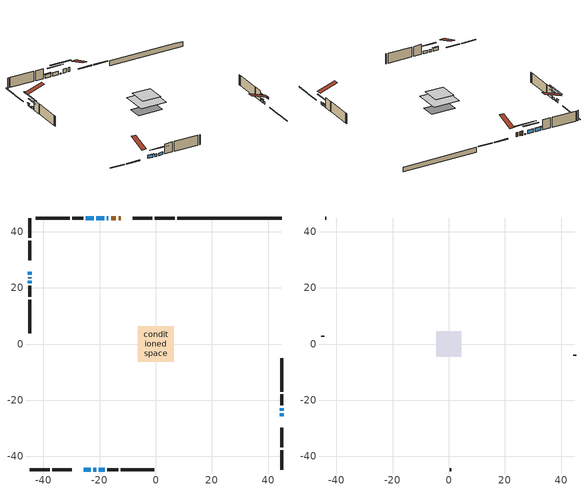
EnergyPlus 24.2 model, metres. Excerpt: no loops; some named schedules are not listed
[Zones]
conditioned space
 floor adiabatic (AdiabaticFloorConstruction): -6.35,-6.35 -6.35,6.35 6.35,6.35 6.35,-6.35 z3.05
 floor foundation (Slab1 construction): -5.93,-3.37 -5.93,3.37 5.93,3.37 5.93,-3.37 z-1.68
 wall outside (RimJoist1 construction): 6.78,44.89 -0.31,44.89 / -44.89,-44.89 -37.81,-44.89 / -44.89,44.89 -44.89,37.81 / 44.89,-44.89 44.89,-37.81 z0.61:0.91
 wall outside (RimJoist2 construction): -1.24,44.89 -8.21,44.89 / -36.88,-44.89 -29.9,-44.89 / -44.89,36.88 -44.89,29.9 / 44.89,-36.88 44.89,-29.9 z0.61:0.91
 wall outside (AdiabaticWallConstruction 1): -12.39,44.89 -13.25,44.89 / -14.17,44.89 -15.91,44.89 z0.61:2.64
 wall outside (AdiabaticWallConstruction): 44.89,-25.73 44.89,-24.74 / -44.89,25.73 -44.89,24.74 / -44.89,22.59 -44.89,21.6 / 44.89,-23.81 44.89,-22.82 z0.61:1.77; -25.73,-44.89 -23.19,-44.89 z0.61:2.09; -16.84,44.89 -17.43,44.89 z0.61:0.95; -44.89,23.82 -44.89,23.51 z0.61:0.96; -18.35,44.89 -21.18,44.89 / -22.11,44.89 -24.93,44.89 z0.61:2.26; -22.26,-44.89 -21.23,-44.89 / -20.3,-44.89 -18.23,-44.89 z0.61:1.82
 wall outside (Wall1 construction): -25.86,44.89 -29.77,44.89 / -17.3,-44.89 -13.38,-44.89 / -44.89,20.67 -44.89,16.76 / 44.89,-21.9 44.89,-17.98 z0.61:5.49
 wall outside (Wall2 construction): -30.7,44.89 -42.67,44.89 / -12.45,-44.89 -0.49,-44.89 / -44.89,15.83 -44.89,3.86 / 44.89,-17.05 44.89,-5.08 z0.61:5.49
 wall foundation (FoundationWall1 construction): 7.71,44.89,-1.68 7.71,44.89,0.61 41.18,44.89,0.61 41.18,44.89,0.53 44.89,44.89,0.53 44.89,44.89,-1.68
 window (WindowConstruction): 44.89,-25.73 44.89,-24.74 z0.61:1.77
 window (WindowConstruction 7): -25.73,-44.89 -23.19,-44.89 z0.61:2.09
 window (WindowConstruction 8): -44.89,25.73 -44.89,24.74 z0.61:1.77
 window (WindowConstruction 9): -16.84,44.89 -17.43,44.89 z0.61:0.95
 window (WindowConstruction 10): -44.89,23.81 -44.89,23.52 z0.61:0.95
 window (WindowConstruction 1): -18.36,44.89 -21.18,44.89 z0.61:2.26
 window (WindowConstruction 2): -22.26,-44.89 -21.23,-44.89 z0.61:1.82
 window (WindowConstruction 3): -20.3,-44.89 -18.23,-44.89 z0.61:1.82
 window (WindowConstruction 4): -44.89,22.59 -44.89,21.6 z0.61:1.77
 window (WindowConstruction 5): 44.89,-23.81 44.89,-22.82 z0.61:1.77
 window (WindowConstruction 6): -22.11,44.89 -24.93,44.89 z0.61:2.26
 door (Door): -12.39,44.89 -13.25,44.89 z0.61:2.64
 door (Door 1): -14.17,44.89 -15.91,44.89 z0.61:2.64
 ceiling adiabatic (AdiabaticFloorConstruction): 6.35,-6.35 6.35,6.35 -6.35,6.35 -6.35,-6.35 z3.05
attic - vented
 floor to conditioned space (Floor1 construction Reversed): -4.51,-4.51 -4.51,4.51 4.51,4.51 4.51,-4.51 z5.49
 wall outside (Wall3 construction): -43.6,44.89 -43.96,44.89 / 0.44,-44.89 0.81,-44.89 / -44.89,2.93 -44.89,2.57 / 44.89,-4.16 44.89,-3.79 z0.61:5.49
 roof outside (Roof1 construction): -11.46,44.89,5.49 -11.46,36.1,8.42 -9.14,36.1,8.42 -9.14,44.89,5.49; -26.66,-44.89,5.49 -26.66,-36.1,8.42 -28.97,-36.1,8.42 -28.97,-44.89,5.49; -44.89,26.66,5.49 -36.1,26.66,8.42 -36.1,28.97,8.42 -44.89,28.97,5.49; 44.89,-26.66,5.49 36.1,-26.66,8.42 36.1,-28.97,8.42 44.89,-28.97,5.49
shading: 44.89,-22.1 44.89,-28.37 45.31,-28.37 45.31,-22.1 z4.4; -22.99,-44.89 -25.93,-44.89 -25.93,-45.31 -22.99,-45.31 z2.29; -44.89,24.54 -44.89,25.93 -45.31,25.93 -45.31,24.54 z1.97; -22.51,44.89 -11.76,44.89 -11.76,45.31 -22.51,45.31 z6.03; -44.89,18.44 -44.89,28.89 -45.31,28.89 -45.31,18.44 z6.03; -23.82,44.89 -15.72,44.89 -15.72,45.31 -23.82,45.31 z4.9; -18.59,-44.89 -24.9,-44.89 -24.9,-45.31 -18.59,-45.31 z4.46; -15.59,-44.89 -22.94,-44.89 -22.94,-45.31 -15.59,-45.31 z4.46; -44.89,18.96 -44.89,25.23 -45.31,25.23 -45.31,18.96 z4.4; 44.89,-22.62 44.89,-24.01 45.31,-24.01 45.31,-22.62 z1.97; -25.13,44.89 -21.91,44.89 -21.91,45.31 -25.13,45.31 z2.46
[Building]
Building 1: Terrain=Suburbs
[Site:Location]
Toronto City Centre_ON: Latitude {deg}=43.63; Longitude {deg}=-79.39; Time Zone {hr}=-5; Elevation {m}=77; Keep Site Location Information=Yes
[Site:GroundTemperature:Shallow]
5.01852, 3.26908, 3.12898, 3.95918, 7.29196, 10.6092, 13.4851, 15.3069, 15.4617, 13.9799, 11.1774, 7.9619
[Site:WaterMainsTemperature]
Calculation Method=Schedule; Temperature Schedule=mains temperature schedule
[Material] Roughness=Rough; Thermal Absorptance=0.9
Name | Thickness {m} | Conductivity {W/m-K} | Density {kg/m3} | Specific Heat {J/kg-K} | Solar Absorptance | Visible Absorptance
asphalt or fiberglass shingles | 0.00635 | 0.162714 | 1121.4 | 1465.45 | 0.4 | 0.4
ceiling loosefill ins | 0.169333 | 0.0480833 | 16.02 | 1046.75 | 0.7 | 0.7
ceiling stud and cavity | 0.1397 | 0.157415 | 65.682 | 1177.47 | 0.7 | 0.7
concrete 4.0 in. | 0.1016 | 1.803125 | 2242.8 | 837.4 | 0.7 | 0.7
concrete 8.0 in. | 0.2032 | 1.803125 | 2242.8 | 837.4 | 0.7 | 0.7
door material | 0.04445 | 0.053851 | 512.64 | 1214.23 | 0.7 | 0.7
door material 1 | 0.04445 | 0.0451087 | 512.64 | 1214.23 | 0.7 | 0.7
exterior vertical ins | 0.0439632 | 0.029427 | 32.04 | 1214.23 | 0.7 | 0.7
floor covering | 0.0127 | 0.0433444 | 54.468 | 1339.84 | 0.6 | 0.6
floor rigid ins; wall rigid ins | 0.512978 | 0.029427 | 32.04 | 1214.23 | 0.7 | 0.7
floor stud and cavity | 0.1397 | 1.75129 | 37.0049 | 1207.88 | 0.7 | 0.7
furniture material conditioned space 1 | 0.1524 | 0.115458 | 640.8 | 1214.23 | 0.6 | 0.6
gypsum board | 0.0127 | 0.160291 | 801 | 837.4 | 0.6 | 0.6
gypsum board 1 | 0.0127 | 0.160291 | 801 | 837.4 | 0.7 | 0.7
osb sheathing 0.5 in. | 0.0127 | 0.115458 | 512.64 | 1214.23 | 0.7 | 0.7
osb sheathing 0.75 in. | 0.01905 | 0.115458 | 512.64 | 1214.23 | 0.7 | 0.7
osb sheathing 2.0 in. | 0.0508 | 0.115458 | 512.64 | 1214.23 | 0.7 | 0.7
rim joist rigid ins | 0.051816 | 0.029427 | 32.04 | 1214.23 | 0.7 | 0.7
rim joist stud and cavity | 0.0508 | 0.0451784 | 125.044 | 1163.47 | 0.6 | 0.6
rim joist stud and cavity 1 | 0.0508 | 0.0348186 | 125.044 | 1163.47 | 0.6 | 0.6
wall stud and cavity | 0.1397 | 0.0819611 | 139.0536 | 1170.24 | 0.7 | 0.7
wall stud and cavity 1 | 0.1397 | 0.0800588 | 139.0536 | 1170.24 | 0.7 | 0.7
wall stud and cavity 2 | 0.0889 | 6.9971 | 50.32683 | 1063.81 | 0.6 | 0.6
wall stud and cavity 3 | 0.0889 | 0.380278 | 52.3479 | 1209.89 | 0.7 | 0.7
wall stud and cavity 4 | 0.0889 | 0.391764 | 83.0341 | 1211.67 | 0.7 | 0.7
wood siding | 0.0254 | 0.102417 | 544.68 | 1172.36 | 0.4 | 0.4
wood siding 1 | 0.00254 | 0.102417 | 544.68 | 1172.36 | 0.4 | 0.4
wood siding 2; wood siding 3; wood siding 4 | 0.0254 | 0.102417 | 544.68 | 1172.36 | 0.7 | 0.7
[WindowMaterial:SimpleGlazingSystem]
Name | U-Factor {W/m2-K} | Solar Heat Gain Coefficient
WindowMaterial | 2.93382 | 0.65
WindowMaterial 1 | 2.10029 | 0.64
WindowMaterial 2 | 2.92871 | 0.66
WindowMaterial 3 | 2.17581 | 0.61
WindowMaterial 4 | 2.12414 | 0.63
WindowMaterial 5 | 5.76317 | 0.53
[Construction]
AdiabaticFloorConstruction: floor stud and cavity, floor rigid ins, osb sheathing 0.75 in., floor covering
AdiabaticWallConstruction: wood siding 3, wall rigid ins, wall stud and cavity 3, gypsum board
AdiabaticWallConstruction 1: wood siding 4, wall rigid ins, wall stud and cavity 3, gypsum board
Door: door material
Door 1: door material 1
Floor1 construction Reversed: gypsum board, ceiling stud and cavity, ceiling loosefill ins
FoundationWall1 construction: concrete 8.0 in., gypsum board 1
furniture construction conditioned space 1: furniture material conditioned space 1
PartitionWallConstruction: gypsum board, wall stud and cavity 4, gypsum board
RimJoist1 construction: wood siding 2, osb sheathing 2.0 in., rim joist stud and cavity
RimJoist2 construction: wood siding 2, rim joist rigid ins, osb sheathing 2.0 in., rim joist stud and cavity 1
Roof1 construction: asphalt or fiberglass shingles
Slab1 construction: concrete 4.0 in.
Wall1 construction: wood siding, osb sheathing 0.5 in., wall stud and cavity, gypsum board
Wall2 construction: wood siding, osb sheathing 0.5 in., wall stud and cavity 1, gypsum board
Wall3 construction: wood siding 1, wall stud and cavity 2
WindowConstruction; WindowConstruction 4; WindowConstruction 5; WindowConstruction 8: WindowMaterial
WindowConstruction 1; WindowConstruction 6: WindowMaterial 1
WindowConstruction 10; WindowConstruction 9: WindowMaterial 5
WindowConstruction 2: WindowMaterial 2
WindowConstruction 3: WindowMaterial 3
WindowConstruction 7: WindowMaterial 4
[Zone] Multiplier=1; Part of Total Floor Area=Yes
Name | Volume {m3}
attic - vented | 38.7637
conditioned space | 619.6
[Space]
Name | Zone | Volume {m3}
attic - vented 1 | attic - vented | 38.7637
conditioned space 1 | conditioned space | 619.6
[ZoneInfiltration:EffectiveLeakageArea]
infil attic - vented 1: Zone or Space=attic - vented 1; Schedule=Always On Discrete; Effective Air Leakage Area {cm2}=3430.74; Stack Coefficient=0.000542917; Wind Coefficient=1.5743e-05
[ZoneMixing]
whole house fan mix: Zone or Space=attic - vented; Schedule=Always On Continuous; Design Flow Rate Calculation Method=Flow/Zone; Design Flow Rate {m3/s}=0; Source Zone or Space=conditioned space
[SurfaceProperty:ExposedFoundationPerimeter]
Slab1: Exposed Perimeter Calculation Method=TotalExposedPerimeter; Total Exposed Perimeter {m}=37.187
[InternalMass] Zone or ZoneList=conditioned space; Space or SpaceList=conditioned space 1
Name | Construction | Surface Area {m2}
furniture mass conditioned space 1 | furniture construction conditioned space 1 | 96.4003
partition wall mass | PartitionWallConstruction | 241.001
[Lights]
interior lighting: Zone or ZoneList or Space or SpaceList=conditioned space 1; Schedule=interior lighting schedule; Design Level Calculation Method=LightingLevel; Lighting Level {W}=343.2; Return Air Fraction=0; Fraction Radiant=0.6; Fraction Visible=0.2; Fraction Replaceable=1
[People]
occupants: Zone or ZoneList or Space or SpaceList=conditioned space 1; Number of People Schedule=occupants schedule; Number of People Calculation Method=People; Number of People=3; Fraction Radiant=0.314171; Sensible Heat Fraction=0.56303; Activity Level Schedule=occupants activity schedule; Carbon Dioxide Generation Rate {m3/s-W}=0; Enable ASHRAE 55 Comfort Warnings=No; Mean Radiant Temperature Calculation Type=EnclosureAveraged
[ElectricEquipment] Zone or ZoneList or Space or SpaceList=conditioned space 1; Design Level Calculation Method=EquipmentLevel
Name | Schedule | Design Level {W} | Fraction Latent | Fraction Radiant | Fraction Lost
clothes dryer | clothes dryer schedule | 140.772 | 0.015 | 0.081 | 0.85
clothes washer | clothes washer schedule | 32.1985 | 0.03 | 0.162 | 0.7
cooking range | cooking range schedule | 215.147 | 0.08 | 0.432 | 0.2
dishwasher | dishwasher schedule | 66.8632 | 0.3 | 0.18 | 0.4
fridge | fridge schedule | 72.9452 | 0 | 0.6 | 0
mech vent house fan | mech vent house fan schedule | 0 | 0 | 0 | 1
mech vent house fan cfis | mech vent house fan cfis schedule | 0 | 0 | 0 | 0
misc plug loads | misc plug loads schedule | 494.7 | 0.045 | 0.513 | 0.1
whole house fan | Always On Discrete | 0 | 0 | 0 | 1
[OtherEquipment] Zone or ZoneList or Space or SpaceList=conditioned space 1; Design Level Calculation Method=EquipmentLevel
Name | Fuel Type | Schedule | Design Level {W} | Fraction Latent | Fraction Radiant | Fraction Lost
clothes dryer 1 | Electricity | clothes dryer schedule | 0 | 0.015 | 0.081 | 0.85
cooking range 1 | Electricity | cooking range schedule | 0 | 0.08 | 0.432 | 0.2
general water use latent | None | general water use schedule | 62.594 | 1 | 0 | 0
general water use sensible | None | general water use schedule | -61.6891 | 0 | 0.6 | 0
mech vent house fan latent load | None | Always On Discrete | 0 | 1 | 0 | 0
mech vent house fan sensible load | None | Always On Discrete | 0 | 0 | 0 | 0
water heater energy adjustment1 | NaturalGas | Always On Discrete | 0.01 | 0 | 0 | 1
[ZoneInfiltration:DesignFlowRate] Zone or ZoneList or Space or SpaceList=conditioned space 1; Schedule=Always On Discrete; Design Flow Rate Calculation Method=Flow/Zone; Design Flow Rate {m3/s}=0
infil flow; natural vent flow; whole house fan flow
[AvailabilityManager:Scheduled]
central ac and furnace airloop Availability Manager: Schedule=Always On Discrete
[Foundation:Kiva]
Foundation Kiva 1: Initial Indoor Air Temperature {C}=18; Wall Height Above Grade {m}=0.609996; Wall Depth Below Slab {m}=0.2032; Custom Block Material Name 1=exterior vertical ins; Custom Block Depth 1 {m}=2.28999; Custom Block X Position 1 {m}=0.2159; Custom Block Z Position 1 {m}=0
[Foundation:Kiva:Settings]
Soil Conductivity {W/m-K}=0.849921; Soil Density {kg/m3}=1842.3; Soil Specific Heat {J/kg-K}=418.7; Ground Solar Absorptivity=0.9; Ground Thermal Absorptivity=0.9; Ground Surface Roughness {m}=0.03; Far-Field Width {m}=40; Deep-Ground Boundary Condition=ZeroFlux; Deep-Ground Depth {m}=40; Minimum Cell Dimension {m}=0.2; Maximum Cell Growth Coefficient=3; Simulation Timestep=Timestep
[Exterior:Lights]
exterior lighting: Schedule=exterior lighting schedule; Design Level {W}=75.6
[EnergyManagementSystem:GlobalVariable]
central_ac_and_furnace_airloop_Fan_RTF
infil_program_Qfan
infil_program_Qinf
natural_vent_program_Qnv
natural_vent_program_Qwhf
[EnergyManagementSystem:Sensor]
Name | Output:Variable or Output:Meter Index Key | Output:Variable or Output:Meter
airflow_gain | infil flow | Infiltration Sensible Heat Gain Energy
airflow_gain_1 | natural vent flow | Infiltration Sensible Heat Gain Energy
airflow_gain_2 | whole house fan flow | Infiltration Sensible Heat Gain Energy
airflow_loss | infil flow | Infiltration Sensible Heat Loss Energy
airflow_loss_1 | natural vent flow | Infiltration Sensible Heat Loss Energy
airflow_loss_2 | whole house fan flow | Infiltration Sensible Heat Loss Energy
clg_load_cond |  | Cooling:EnergyTransfer:Zone:CONDITIONED SPACE
clg_sp_s; clg_sp_s_1 | cooling setpoint | Schedule Value
clothes_dryer_exhaust_0_sch_s | clothes dryer exhaust 0 schedule | Schedule Value
cool_season | cooling season schedule | Schedule Value
htg_load_cond |  | Heating:EnergyTransfer:Zone:CONDITIONED SPACE
htg_sp_s; htg_sp_s_1 | heating setpoint | Schedule Value
ig_ee_conv | clothes dryer | Electric Equipment Convective Heating Energy
ig_ee_conv_2 | cooking range | Electric Equipment Convective Heating Energy
ig_ee_conv_4 | fridge | Electric Equipment Convective Heating Energy
ig_ee_conv_5 | misc plug loads | Electric Equipment Convective Heating Energy
ig_ee_conv_6 | whole house fan | Electric Equipment Convective Heating Energy
ig_ee_rad | clothes dryer | Electric Equipment Radiant Heating Energy
ig_ee_rad_2 | cooking range | Electric Equipment Radiant Heating Energy
ig_ee_rad_4 | fridge | Electric Equipment Radiant Heating Energy
ig_ee_rad_5 | misc plug loads | Electric Equipment Radiant Heating Energy
ig_ee_rad_6 | whole house fan | Electric Equipment Radiant Heating Energy
ig_lgt_conv | interior lighting | Lights Convective Heating Energy
ig_lgt_rad | interior lighting | Lights Radiant Heating Energy
ig_lgt_vis | interior lighting | Lights Visible Radiation Heating Energy
ig_oe_conv | clothes dryer 1 | Other Equipment Convective Heating Energy
ig_oe_conv_1 | cooking range 1 | Other Equipment Convective Heating Energy
ig_oe_conv_2 | general water use latent | Other Equipment Convective Heating Energy
ig_oe_conv_3 | general water use sensible | Other Equipment Convective Heating Energy
ig_oe_conv_4 | water heater energy adjustment1 | Other Equipment Convective Heating Energy
ig_oe_rad | clothes dryer 1 | Other Equipment Radiant Heating Energy
ig_oe_rad_1 | cooking range 1 | Other Equipment Radiant Heating Energy
ig_oe_rad_2 | general water use latent | Other Equipment Radiant Heating Energy
ig_oe_rad_3 | general water use sensible | Other Equipment Radiant Heating Energy
ig_oe_rad_4 | water heater energy adjustment1 | Other Equipment Radiant Heating Energy
ig_ppl_conv | occupants | People Convective Heating Energy
ig_ppl_rad | occupants | People Radiant Heating Energy
im_conv | furniture mass conditioned space 1 | Surface Inside Face Convection Heat Gain Energy
im_conv_1 | partition wall mass | Surface Inside Face Convection Heat Gain Energy
im_ig | furniture mass conditioned space 1 | Surface Inside Face Internal Gains Radiation Heat Gain Energy
im_ig_1 | partition wall mass | Surface Inside Face Internal Gains Radiation Heat Gain Energy
im_lgt | furniture mass conditioned space 1 | Surface Inside Face Lights Radiation Heat Gain Energy
im_lgt_1 | partition wall mass | Surface Inside Face Lights Radiation Heat Gain Energy
im_sol | furniture mass conditioned space 1 | Surface Inside Face Solar Radiation Heat Gain Energy
im_sol_1 | partition wall mass | Surface Inside Face Solar Radiation Heat Gain Energy
im_surf | furniture mass conditioned space 1 | Surface Inside Face Net Surface Thermal Radiation Heat Gain Energy
im_surf_1 | partition wall mass | Surface Inside Face Net Surface Thermal Radiation Heat Gain Energy
mv_conv | mech vent house fan | Electric Equipment Convective Heating Energy
mv_conv_1 | mech vent house fan cfis | Electric Equipment Convective Heating Energy
mv_conv_2 | mech vent house fan latent load | Other Equipment Convective Heating Energy
mv_conv_3 | mech vent house fan sensible load | Other Equipment Convective Heating Energy
mv_rad | mech vent house fan | Electric Equipment Radiant Heating Energy
mv_rad_1 | mech vent house fan cfis | Electric Equipment Radiant Heating Energy
mv_rad_2 | mech vent house fan latent load | Other Equipment Radiant Heating Energy
mv_rad_3 | mech vent house fan sensible load | Other Equipment Radiant Heating Energy
natural_vent_s | natural vent schedule | Schedule Value
out_pb_s |  | Site Outdoor Air Barometric Pressure
out_wt_s |  | Site Outdoor Air Humidity Ratio
site_vw_s |  | Site Wind Speed
ss_back_out | Window1 | Surface Window Shortwave from Zone Back Out Window Heat Transfer Rate
ss_back_out_1 | Window11 | Surface Window Shortwave from Zone Back Out Window Heat Transfer Rate
ss_back_out_10 | Window9 | Surface Window Shortwave from Zone Back Out Window Heat Transfer Rate
ss_back_out_2 | Window13 | Surface Window Shortwave from Zone Back Out Window Heat Transfer Rate
ss_back_out_3 | Window14 | Surface Window Shortwave from Zone Back Out Window Heat Transfer Rate
ss_back_out_4 | Window16 | Surface Window Shortwave from Zone Back Out Window Heat Transfer Rate
ss_back_out_5 | Window2 | Surface Window Shortwave from Zone Back Out Window Heat Transfer Rate
ss_back_out_6 | Window4 | Surface Window Shortwave from Zone Back Out Window Heat Transfer Rate
ss_back_out_7 | Window5 | Surface Window Shortwave from Zone Back Out Window Heat Transfer Rate
ss_back_out_8 | Window7 | Surface Window Shortwave from Zone Back Out Window Heat Transfer Rate
ss_back_out_9 | Window8 | Surface Window Shortwave from Zone Back Out Window Heat Transfer Rate
ss_conv | Door1 | Surface Inside Face Convection Heat Gain Energy
ss_conv_1 | Door2 | Surface Inside Face Convection Heat Gain Energy
ss_conv_10 | Window7 | Surface Inside Face Convection Heat Gain Energy
ss_conv_11 | Window8 | Surface Inside Face Convection Heat Gain Energy
ss_conv_12 | Window9 | Surface Inside Face Convection Heat Gain Energy
ss_conv_2 | Window1 | Surface Inside Face Convection Heat Gain Energy
ss_conv_3 | Window11 | Surface Inside Face Convection Heat Gain Energy
ss_conv_4 | Window13 | Surface Inside Face Convection Heat Gain Energy
ss_conv_5 | Window14 | Surface Inside Face Convection Heat Gain Energy
ss_conv_6 | Window16 | Surface Inside Face Convection Heat Gain Energy
ss_conv_7 | Window2 | Surface Inside Face Convection Heat Gain Energy
ss_conv_8 | Window4 | Surface Inside Face Convection Heat Gain Energy
ss_conv_9 | Window5 | Surface Inside Face Convection Heat Gain Energy
ss_ig | Door1 | Surface Inside Face Internal Gains Radiation Heat Gain Energy
ss_ig_1 | Door2 | Surface Inside Face Internal Gains Radiation Heat Gain Energy
ss_ig_10 | Window7 | Surface Inside Face Internal Gains Radiation Heat Gain Energy
ss_ig_11 | Window8 | Surface Inside Face Internal Gains Radiation Heat Gain Energy
ss_ig_12 | Window9 | Surface Inside Face Internal Gains Radiation Heat Gain Energy
ss_ig_2 | Window1 | Surface Inside Face Internal Gains Radiation Heat Gain Energy
ss_ig_3 | Window11 | Surface Inside Face Internal Gains Radiation Heat Gain Energy
ss_ig_4 | Window13 | Surface Inside Face Internal Gains Radiation Heat Gain Energy
ss_ig_5 | Window14 | Surface Inside Face Internal Gains Radiation Heat Gain Energy
ss_ig_6 | Window16 | Surface Inside Face Internal Gains Radiation Heat Gain Energy
ss_ig_7 | Window2 | Surface Inside Face Internal Gains Radiation Heat Gain Energy
ss_ig_8 | Window4 | Surface Inside Face Internal Gains Radiation Heat Gain Energy
ss_ig_9 | Window5 | Surface Inside Face Internal Gains Radiation Heat Gain Energy
ss_lgt | Door1 | Surface Inside Face Lights Radiation Heat Gain Energy
ss_lgt_1 | Door2 | Surface Inside Face Lights Radiation Heat Gain Energy
ss_sol | Door1 | Surface Inside Face Solar Radiation Heat Gain Energy
ss_sol_1 | Door2 | Surface Inside Face Solar Radiation Heat Gain Energy
ss_surf | Door1 | Surface Inside Face Net Surface Thermal Radiation Heat Gain Energy
ss_surf_1 | Door2 | Surface Inside Face Net Surface Thermal Radiation Heat Gain Energy
ss_surf_10 | Window7 | Surface Inside Face Net Surface Thermal Radiation Heat Gain Energy
ss_surf_11 | Window8 | Surface Inside Face Net Surface Thermal Radiation Heat Gain Energy
ss_surf_12 | Window9 | Surface Inside Face Net Surface Thermal Radiation Heat Gain Energy
ss_surf_2 | Window1 | Surface Inside Face Net Surface Thermal Radiation Heat Gain Energy
ss_surf_3 | Window11 | Surface Inside Face Net Surface Thermal Radiation Heat Gain Energy
ss_surf_4 | Window13 | Surface Inside Face Net Surface Thermal Radiation Heat Gain Energy
ss_surf_5 | Window14 | Surface Inside Face Net Surface Thermal Radiation Heat Gain Energy
ss_surf_6 | Window16 | Surface Inside Face Net Surface Thermal Radiation Heat Gain Energy
ss_surf_7 | Window2 | Surface Inside Face Net Surface Thermal Radiation Heat Gain Energy
ss_surf_8 | Window4 | Surface Inside Face Net Surface Thermal Radiation Heat Gain Energy
ss_surf_9 | Window5 | Surface Inside Face Net Surface Thermal Radiation Heat Gain Energy
ss_trans_in | Window1 | Surface Window Transmitted Solar Radiation Rate
ss_trans_in_1 | Window11 | Surface Window Transmitted Solar Radiation Rate
ss_trans_in_10 | Window9 | Surface Window Transmitted Solar Radiation Rate
ss_trans_in_2 | Window13 | Surface Window Transmitted Solar Radiation Rate
ss_trans_in_3 | Window14 | Surface Window Transmitted Solar Radiation Rate
ss_trans_in_4 | Window16 | Surface Window Transmitted Solar Radiation Rate
ss_trans_in_5 | Window2 | Surface Window Transmitted Solar Radiation Rate
ss_trans_in_6 | Window4 | Surface Window Transmitted Solar Radiation Rate
ss_trans_in_7 | Window5 | Surface Window Transmitted Solar Radiation Rate
ss_trans_in_8 | Window7 | Surface Window Transmitted Solar Radiation Rate
ss_trans_in_9 | Window8 | Surface Window Transmitted Solar Radiation Rate
ss_trans_out | Window1 | Surface Inside Face Initial Transmitted Diffuse Transmitted Out Window Solar Radiation Rate
ss_trans_out_1 | Window11 | Surface Inside Face Initial Transmitted Diffuse Transmitted Out Window Solar Radiation Rate
ss_trans_out_10 | Window9 | Surface Inside Face Initial Transmitted Diffuse Transmitted Out Window Solar Radiation Rate
ss_trans_out_2 | Window13 | Surface Inside Face Initial Transmitted Diffuse Transmitted Out Window Solar Radiation Rate
ss_trans_out_3 | Window14 | Surface Inside Face Initial Transmitted Diffuse Transmitted Out Window Solar Radiation Rate
ss_trans_out_4 | Window16 | Surface Inside Face Initial Transmitted Diffuse Transmitted Out Window Solar Radiation Rate
ss_trans_out_5 | Window2 | Surface Inside Face Initial Transmitted Diffuse Transmitted Out Window Solar Radiation Rate
ss_trans_out_6 | Window4 | Surface Inside Face Initial Transmitted Diffuse Transmitted Out Window Solar Radiation Rate
ss_trans_out_7 | Window5 | Surface Inside Face Initial Transmitted Diffuse Transmitted Out Window Solar Radiation Rate
ss_trans_out_8 | Window7 | Surface Inside Face Initial Transmitted Diffuse Transmitted Out Window Solar Radiation Rate
ss_trans_out_9 | Window8 | Surface Inside Face Initial Transmitted Diffuse Transmitted Out Window Solar Radiation Rate
s_conv | Floor1 | Surface Inside Face Convection Heat Gain Energy
s_conv_1 | FoundationWall1 | Surface Inside Face Convection Heat Gain Energy
s_conv_10 | RimJoist2:270 | Surface Inside Face Convection Heat Gain Energy
s_conv_11 | RimJoist2:90 | Surface Inside Face Convection Heat Gain Energy
s_conv_12 | Slab1 | Surface Inside Face Convection Heat Gain Energy
s_conv_13 | Wall1:0 | Surface Inside Face Convection Heat Gain Energy
s_conv_14 | Wall1:180 | Surface Inside Face Convection Heat Gain Energy
s_conv_15 | Wall1:270 | Surface Inside Face Convection Heat Gain Energy
s_conv_16 | Wall1:90 | Surface Inside Face Convection Heat Gain Energy
s_conv_17 | Wall2:0 | Surface Inside Face Convection Heat Gain Energy
s_conv_18 | Wall2:180 | Surface Inside Face Convection Heat Gain Energy
s_conv_19 | Wall2:270 | Surface Inside Face Convection Heat Gain Energy
s_conv_2 | inferred conditioned ceiling | Surface Inside Face Convection Heat Gain Energy
s_conv_20 | Wall2:90 | Surface Inside Face Convection Heat Gain Energy
s_conv_3 | inferred conditioned floor | Surface Inside Face Convection Heat Gain Energy
s_conv_4 | RimJoist1:0 | Surface Inside Face Convection Heat Gain Energy
s_conv_5 | RimJoist1:180 | Surface Inside Face Convection Heat Gain Energy
s_conv_6 | RimJoist1:270 | Surface Inside Face Convection Heat Gain Energy
s_conv_7 | RimJoist1:90 | Surface Inside Face Convection Heat Gain Energy
s_conv_8 | RimJoist2:0 | Surface Inside Face Convection Heat Gain Energy
s_conv_9 | RimJoist2:180 | Surface Inside Face Convection Heat Gain Energy
